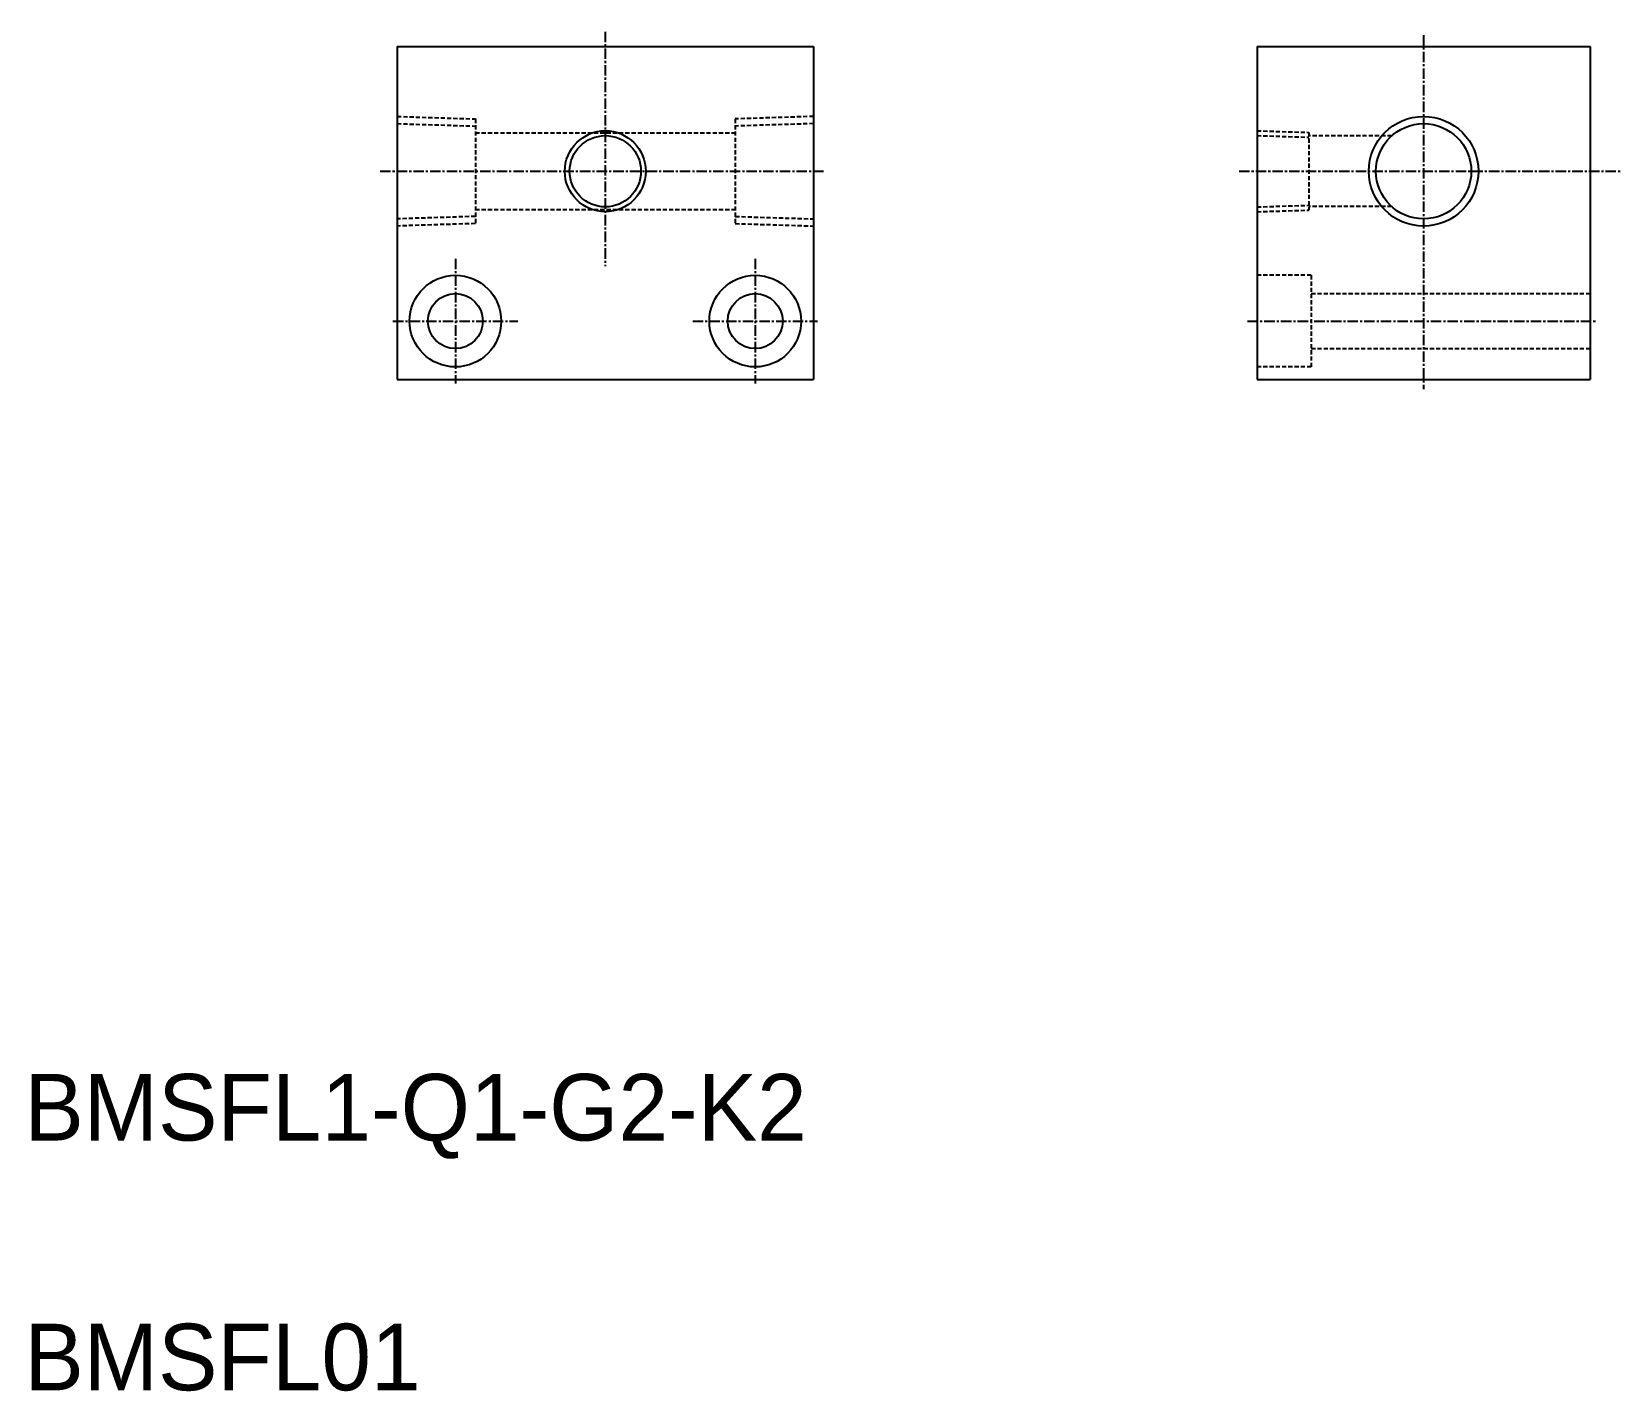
# Model space of a CAD drawing. Extents: x 633 to 823, y 304 to 467.
import ezdxf

# ---------------------------------------------------------------- set-up
doc = ezdxf.new("R2010")
doc.units = 0
doc.linetypes.add('CENTER', pattern=[2, 1.25, -0.25, 0.25, -0.25])
doc.linetypes.add('DASHED', pattern=[0.75, 0.5, -0.25])
doc.layers.get('0').update_dxf_attribs({"linetype": 'CONTINUOUS'})
doc.layers.add('CENTER', color=1, linetype='CENTER')

msp = doc.modelspace()

# ---------------------------------------------------------------- linework, layer by layer
at = {"color": 7, "linetype": 'CONTINUOUS'}
for p, q in [((676.41, 465.24), (726.41, 465.24)), ((676.41, 465.24), (676.41, 425.24)), ((726.41, 465.24), (726.41, 425.24)), ((779.67, 465.24), (819.67, 465.24)), ((779.67, 465.24), (779.67, 425.24)), ((819.67, 465.24), (819.67, 425.24)), ((676.41, 425.24), (726.41, 425.24)), ((779.67, 425.24), (819.67, 425.24))]:
    msp.add_line(p, q, dxfattribs=at)
at = {"color": 3, "linetype": 'DASHED'}
for p, q in [((676.41, 456.82), (685.81, 456.52)), ((676.41, 455.96), (685.81, 455.67)), ((685.81, 456.52), (685.81, 443.96)), ((726.41, 456.82), (717.01, 456.52)), ((717.01, 456.52), (717.01, 443.96)), ((726.41, 455.96), (717.01, 455.67)), ((685.81, 454.84), (717.01, 454.84)), ((779.67, 455.1), (785.87, 454.91)), ((779.67, 454.52), (785.87, 454.33)), ((785.87, 454.91), (785.87, 445.57)), ((795.83, 454.49), (785.87, 454.49)), ((685.81, 444.81), (676.41, 444.52)), ((685.81, 445.64), (717.01, 445.64)), ((717.01, 444.81), (726.41, 444.52)), ((779.67, 445.96), (785.87, 446.15)), ((779.67, 445.38), (785.87, 445.57)), ((795.83, 445.99), (785.87, 445.99)), ((685.81, 443.96), (676.41, 443.66)), ((717.01, 443.96), (726.41, 443.66)), ((786.17, 437.74), (779.67, 437.74)), ((786.17, 437.74), (786.17, 426.74)), ((786.17, 435.54), (819.67, 435.54)), ((786.17, 428.94), (819.67, 428.94)), ((786.17, 426.74), (779.67, 426.74))]:
    msp.add_line(p, q, dxfattribs=at)
for p, q in [((779.67, 452.74), (779.67, 452.74)), ((779.67, 445.24), (779.67, 445.24))]:
    msp.add_line(p, q)
at = {"color": 3, "linetype": 'CONTINUOUS'}
for centre, radius in [((799.67, 450.24), 6.58), ((701.41, 450.24), 4.86)]:
    msp.add_circle(centre, radius, dxfattribs=at)
at = {"color": 7, "linetype": 'CONTINUOUS'}
for centre, radius in [((799.67, 450.24), 5.72), ((701.41, 450.24), 4.28), ((683.41, 432.24), 5.5), ((719.41, 432.24), 5.5), ((683.41, 432.24), 3.3), ((719.41, 432.24), 3.3)]:
    msp.add_circle(centre, radius, dxfattribs=at)
at = {"layer": 'CENTER', "color": 1, "linetype": 'CENTER'}
for p, q in [((701.41, 466.99), (701.41, 438.85)), ((799.67, 466.6), (799.67, 424.08)), ((674.37, 450.24), (727.69, 450.24)), ((777.52, 450.24), (823.28, 450.24)), ((683.41, 439.74), (683.41, 424.74)), ((719.41, 439.74), (719.41, 424.74)), ((675.91, 432.24), (690.91, 432.24)), ((711.91, 432.24), (726.91, 432.24)), ((778.54, 432.24), (820.43, 432.24))]:
    msp.add_line(p, q, dxfattribs=at)

# ---------------------------------------------------------------- texts
at = {"color": 7, "linetype": 'CONTINUOUS'}
for s, p in [('BMSFL1-Q1-G2-K2', (631.66, 333.82)), ('BMSFL01', (631.66, 303.82))]:
    msp.add_text(s, height=8, dxfattribs=at).set_placement(p)

doc.saveas('drawing.dxf')
